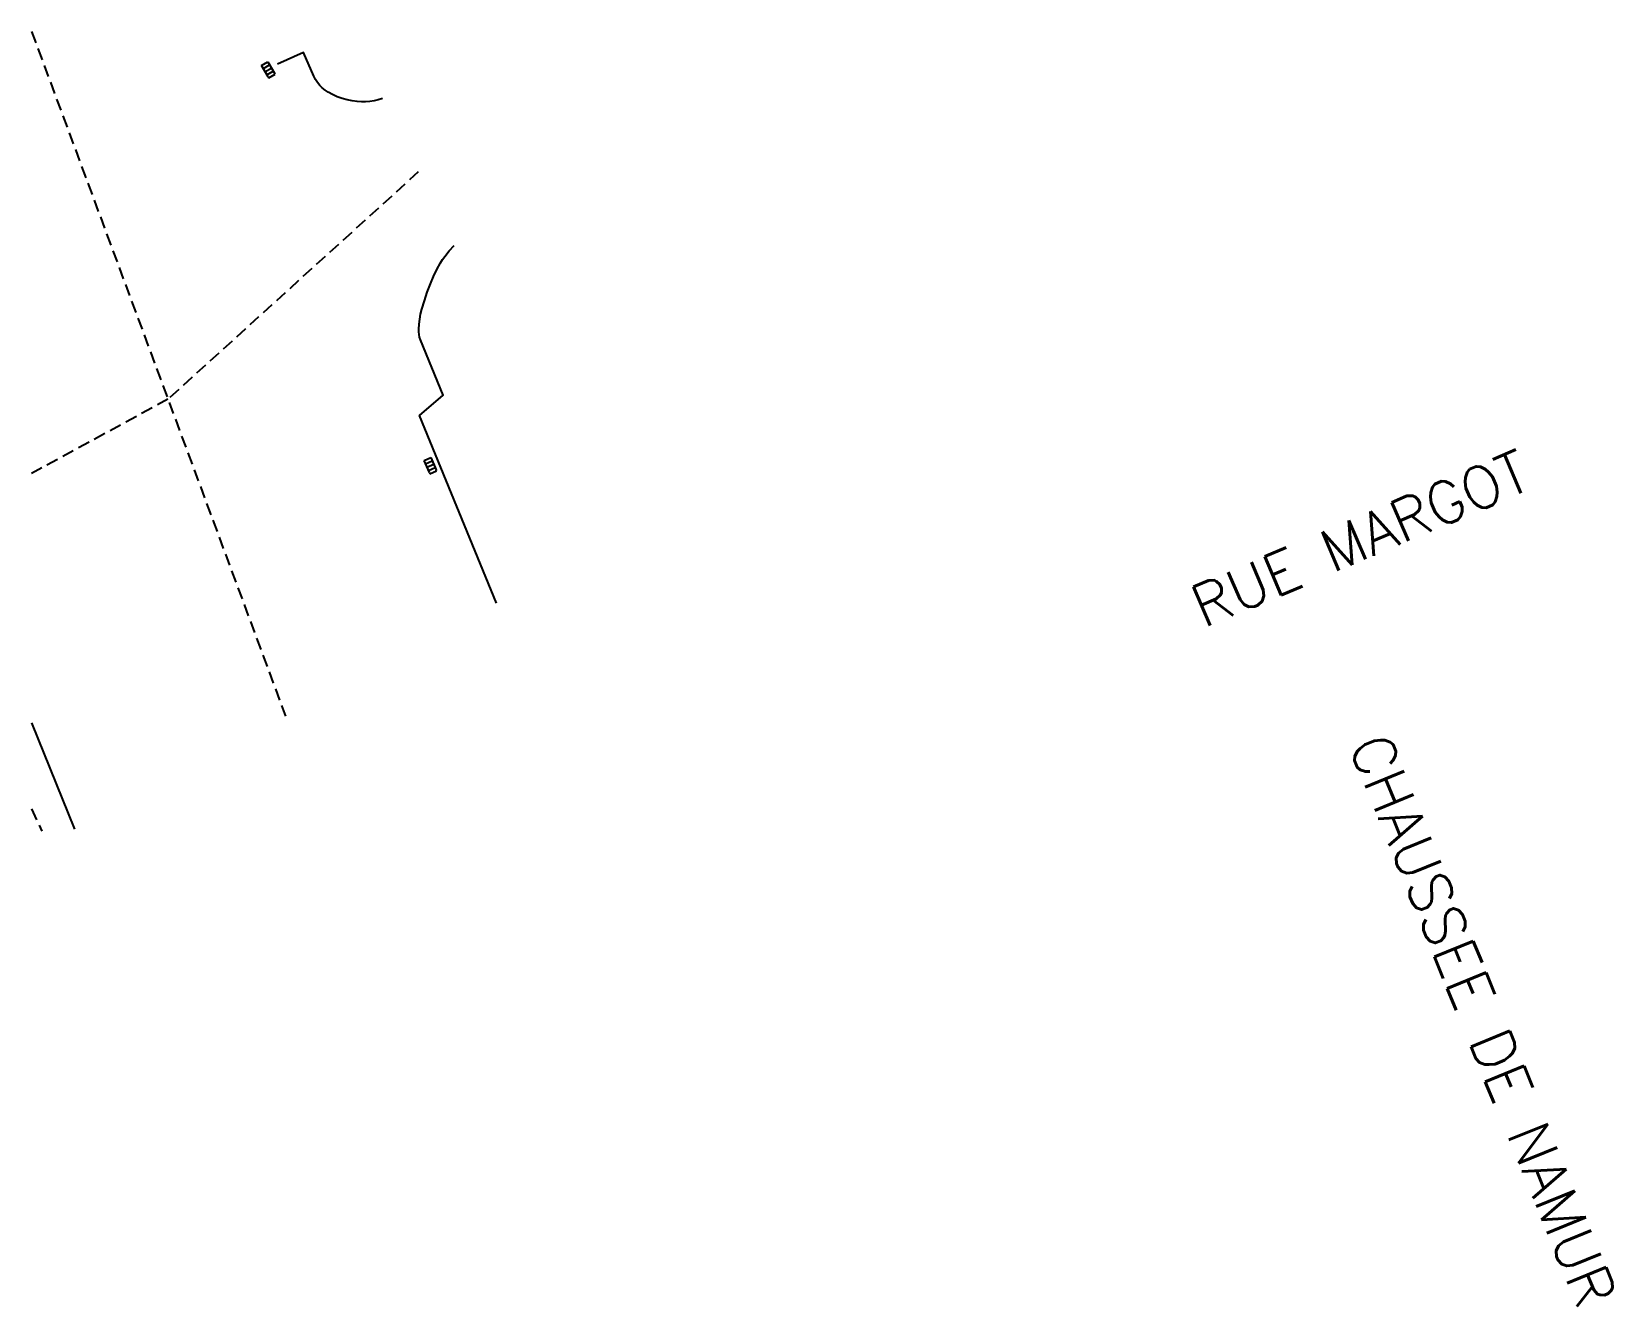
# Model space of a CAD drawing. Header units: millimetres. Extents: x 170000 to 170493, y 147002 to 147997.
# Drawn here: x 170000 to 170066, y 147198.2 to 147251.3 of the extents above; entities that cross this region are included whole.
import ezdxf
from ezdxf.enums import TextEntityAlignment as Align

# ---------------------------------------------------------------- set-up
doc = ezdxf.new("R2010")
doc.units = ezdxf.units.MM
doc.linetypes.add('DASHED', pattern=[0.75, 0.5, -0.25])
doc.layers.get('0').update_dxf_attribs({"linetype": 'CONTINUOUS'})
for name, color, linetype in [('w0001', 6, 'DASHED'), ('w0008', 7, 'CONTINUOUS'), ('w0112', 1, 'DASHED'), ('w0400', 7, 'CONTINUOUS'), ('w0989', 7, 'CONTINUOUS')]:
    doc.layers.add(name, color=color, linetype=linetype)
doc.styles.get("Standard").update_dxf_attribs({"font": 'romans.shx', "width": 0.85})

# ---------------------------------------------------------------- blocks, each defined once
blk = doc.blocks.new('T400')
for p, q in [((-0.15, 0.3), (0.15, 0.3)), ((-0.15, -0.25), (-0.15, 0.3)), ((-0.15, 0.15), (0.15, 0.15)), ((-0.15, 0), (0.15, 0)), ((0.15, 0.3), (0.15, -0.25)), ((-0.15, -0.15), (0.15, -0.15)), ((-0.15, -0.25), (-0.15, -0.3)), ((-0.15, -0.3), (0.15, -0.3)), ((0.15, -0.3), (0.15, -0.25))]:
    blk.add_line(p, q)

msp = doc.modelspace()

# ---------------------------------------------------------------- linework, layer by layer
at = {"layer": 'w0001'}
for points in [[(170000, 147251.345), (170010.596, 147222.785)], [(170016.141, 147245.49), (170005.691, 147236.004), (170000, 147232.908)]]:
    msp.add_lwpolyline(points, dxfattribs=at)
at = {"layer": 'w0008'}
for points in [[(170014.641, 147248.556), (170014.471, 147248.503), (170014.297, 147248.463), (170014.121, 147248.435), (170013.944, 147248.42), (170013.765, 147248.417), (170013.587, 147248.427), (170013.376, 147248.455), (170013.167, 147248.498), (170012.961, 147248.556), (170012.761, 147248.629), (170012.566, 147248.716), (170012.378, 147248.817), (170012.252, 147248.901), (170012.134, 147248.997), (170012.027, 147249.104), (170011.933, 147249.222), (170011.85, 147249.35), (170011.782, 147249.485), (170011.344, 147250.472), (170010.264, 147249.99)], [(170019.407, 147227.502), (170016.194, 147235.322), (170017.183, 147236.168), (170016.234, 147238.49), (170016.197, 147238.597), (170016.172, 147238.707), (170016.159, 147238.818), (170016.158, 147238.931), (170016.173, 147239.14), (170016.199, 147239.348), (170016.238, 147239.554), (170016.289, 147239.758), (170016.396, 147240.117), (170016.515, 147240.472), (170016.648, 147240.822), (170016.774, 147241.12), (170016.913, 147241.413), (170017.063, 147241.699), (170017.147, 147241.838), (170017.243, 147241.968), (170017.436, 147242.2), (170017.64, 147242.424)], [(170000, 147222.496), (170001.785, 147218.069)]]:
    msp.add_lwpolyline(points, dxfattribs=at)
at = {"layer": 'w0112'}
msp.add_lwpolyline([(170000, 147218.91), (170000.42, 147217.979)], dxfattribs=at)

# ---------------------------------------------------------------- block references
at = {"layer": 'w0400'}
for p, rotation in [((170009.879, 147249.751), 30.30537355533155), ((170016.644, 147233.233), 23.4)]:
    msp.add_blockref('T400', p, dxfattribs=dict(at, rotation=rotation))

# ---------------------------------------------------------------- texts
at = {"layer": 'w0989'}
for s, rotation, p in [('RUE MARGOT', 23.0806, (170048.572, 147227.252)), ('CHAUSSEE DE NAMUR', 292.16937, (170055.772, 147221.887))]:
    msp.add_text(s, height=1.75, rotation=rotation, dxfattribs=at).set_placement(p, align=Align.MIDDLE_LEFT)

doc.saveas('drawing.dxf')
